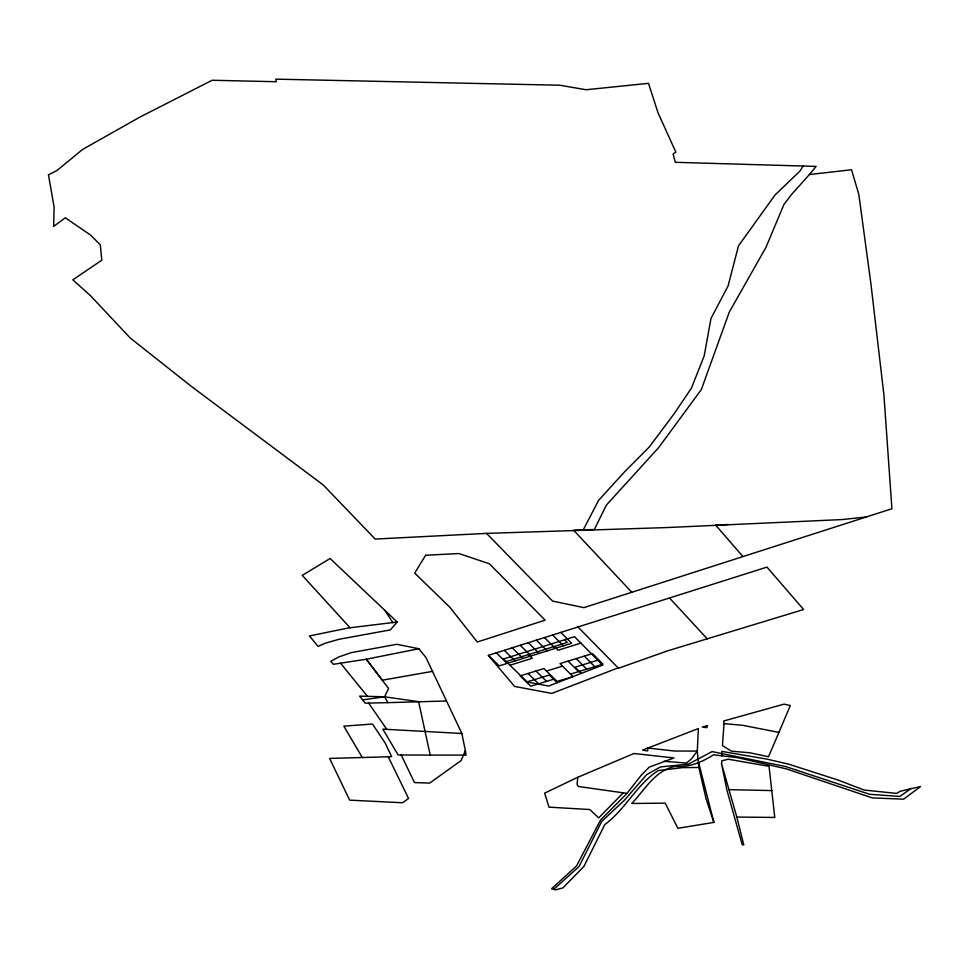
<?xml version="1.0" encoding="UTF-8"?>
<svg xmlns="http://www.w3.org/2000/svg" width="969" height="969" viewBox="0 0 969 969"><rect width="100%" height="100%" fill="white"/><g stroke="black" fill="none" stroke-linecap="round" stroke-linejoin="round"><path stroke-width="1.45" d="M724.013 723.625L722.45 745.633L731.51 751.181L749.679 752.756L768.538 756.741L790.329 705.541L784.115 704.124L723.71 720.997L724.013 723.625L742.678 725.309L779.258 732.467M577.887 777.235L577.039 784.296L578.336 786.489L627.016 793.357L641.611 774.776L649.291 767.085L674.012 757.952L633.956 753.507L577.887 777.235L544.663 793.102L548.987 807.153L589.794 809.527L598.709 817.86L623.273 792.824M721.542 763.669L721.893 760.81L728.228 759.224L769.047 766.309L774.764 817.448L736.815 817.061L721.542 763.669L726.92 790.135L742.206 844.714L743.804 844.992L736.815 817.061M418.838 648.733L366.306 659.223L333.336 664.298L330.768 661.282L338.738 656.97L351.214 652.646L396.842 644.3L418.838 648.733L425.96 657.527L461.862 733.472L465.362 750.563L461.099 760.592L429.655 783.097L414.441 782.577L401.251 754.984M446.43 700.999L387.988 702.646L384.632 696.808L388.581 688.462L366.306 659.223L382.295 680.202L432.671 671.335M583.253 529.886L598.576 500.392L624.714 471.685L649.266 447.012L673.952 414.005L691.418 388.157L704.221 355.805L710.943 318.535L728.094 285.916L738.487 245.847L775.018 195.023L799.909 171.125L803.168 166.038M809.406 174.529L816.128 166.414L675.26 162.308L673.128 154.023L675.829 152.06L657.987 112.719L648.515 83.346L586.051 89.742L559.791 85.224L275.753 79.155L276.31 81.735L212.15 80.257L139.645 117.225L82.704 149.371L56.929 170.532L48.45 174.783L54.094 206.954L53.646 226.395L65.311 217.783L90.747 235.201L100.316 244.866L101.806 260.201L72.832 279.823L90.614 295.811L130.209 337.975L191.571 386.546L323.198 484.924L375.209 539.067L486.547 533.386L666.357 527.584L842.049 519.566L866.201 517.01L891.916 508.737L883.922 395.049L870.901 283.699L858.8 194.309L851.521 169.769L809.406 174.529L791.407 194.66L783.982 204.374L765.97 247.337L729.342 311.97L701.314 389.599L658.617 447.666L606.388 505.055L594.336 529.486L573.6 530.225L631.812 592.265L866.201 517.01M397.193 622.025L390.337 629.911L339.065 639.261L325.741 643.077L318.086 646.347L309.414 635.955L348.368 627.985L397.193 622.025L330.09 558.495L302.255 575.392L350.088 627.779M627.016 793.357L600.453 820.162L576.531 865.971L551.591 888.73L555.637 889.845L562.88 887.931L583.895 866.431L604.838 824.534C625.586 809.2 636.645 784.527 658.205 770.573L682.564 767.642L698.867 767.46L706.11 798.965L713.887 822.402L677.84 828.301L665.219 803.131L631.764 803.483C644.748 789.892 655.153 770.282 675.199 766.382C689.141 767.581 702.065 762.167 713.572 754.79L738.305 757.806L786.259 768.853L872.306 797.911L903.641 799.171L920.55 786.525L900.201 791.249L896.652 793.405L864.203 790.062L838.233 780.118L788.839 764.214L767.436 759.224L721.735 751.375L721.808 755.953M553.687 889.312L579.038 866.589L601.652 821.482L624.315 800.297L646.82 774.485L660.567 766.903L688.353 764.166L712.07 751.593L785.374 766.479L869.714 794.314L899.91 796.433L911.126 788.415M618.125 667.883L551.821 693.416L514.575 686.427L488.364 655.359L766.976 567.107L803.616 609.525L667.375 650.926L618.476 668.247L577.984 627.004M631.812 592.265L583.895 607.648L552.596 601.071L486.547 533.386M506.169 661.573L567.24 642.411L564.624 639.782M509.96 665.243L532.26 658.29L528.48 654.572M580.879 643.113L558.059 650.235L554.292 646.48M546.48 671.057L562.529 666.127M527.112 681.861L549.338 675.054L557.163 682.745M597.764 660.228L575.041 667.181L581.255 673.394M554.522 678.966L530.758 686.209L520.111 675.902L543.936 668.562L557.042 681.437L573.054 676.58L559.985 663.608L592.507 653.578L602.984 664.201L570.547 674.085M362.6 699.872L384.632 696.808L418.596 701.665L430.212 755.081L466.089 755.093L465.362 750.563M728.288 524.483L715.643 525.125L742.944 556.581M362.285 757.504L343.838 726.144L372.496 724.049L385.129 742.932L391.67 756.692L329.605 758.412L349.652 800.14L402.595 802.756L408.567 798.492L388.254 756.777M387.988 702.646L365.204 703.167L359.608 696.105L384.632 696.808M430.212 755.081L398.126 754.984L382.864 729.148L461.862 733.472M728.87 789.662L771.845 790.583M663.753 761.271L686.452 763.051L691.321 758.993L697.28 751.084L698.383 728.555L642.58 750.091L647.619 750.963L647.91 748.032L674.46 751.023L697.28 751.084L698.867 767.46M488.364 655.359L499.277 665.873L571.589 643.259L560.857 632.418M496.285 652.852L507.175 663.402M504.231 650.332L515.108 660.919M528.02 673.467L538.643 683.799M512.213 647.813L523.078 658.423M535.954 671.02L546.564 681.389M520.232 645.269L531.073 655.928M528.287 642.726L539.115 653.409M536.378 640.17L547.182 650.889M544.505 637.59L555.285 648.358M568.064 661.124L578.602 671.626M552.657 635.01L563.425 645.814M576.18 658.617L586.693 669.167M584.331 656.11L594.821 666.684M669.506 597.994L707.237 638.825M340.543 663.196L367.469 696.323M368.632 703.082L386.825 729.366M384.947 610.446L392.845 622.667M698.697 762.809L713.887 822.402M707.431 725.611L706.813 727.646L702.283 727.065L707.431 725.611M425.645 555.249L414.696 573.079L449.895 607.297L477.305 641.999L545.135 620.16L489.369 563.764L458.943 553.553L425.645 555.249M602.585 665.122L548.672 686.028L527.281 682.019L503.492 658.981L574.52 636.669L602.585 665.122"/></g></svg>
